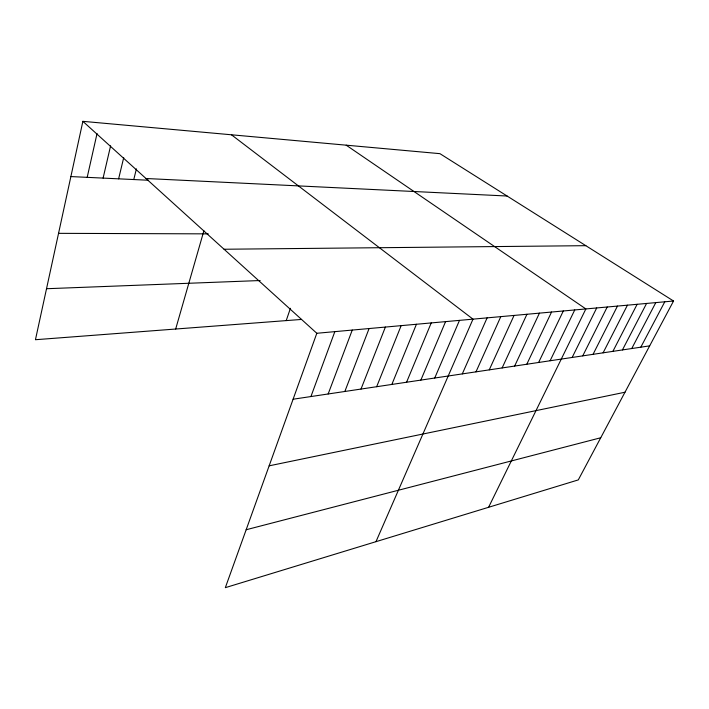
<?xml version="1.0" encoding="UTF-8"?>
<svg xmlns="http://www.w3.org/2000/svg" width="709" height="709" viewBox="0 0 709 709"><rect width="100%" height="100%" fill="white"/><g stroke="black" fill="none" stroke-linecap="round" stroke-linejoin="round"><path stroke-width="1.06" d="M673.55 301.006L316.817 333.274L225.329 587.664L578.296 479.904L673.55 301.006L439.934 153.658L82.873 121.336L35.45 339.717L301.573 319.431M87.189 177.347L97.044 133.531M103.097 178.101L110.604 145.824M118.625 178.828L123.72 157.593M133.771 179.545L136.412 168.848M175.672 329.029L203.9 230.753M286.223 320.601L290.424 308.291M310.923 396.553L334.834 331.644M328.161 393.974L352.249 330.066M344.84 391.474L369.088 328.551M361.005 389.055L385.377 327.071M376.665 386.715L401.152 325.644M391.847 384.446L416.422 324.261M406.567 382.24L431.223 322.923M420.854 380.104L445.571 321.629M434.723 378.021L459.485 320.371M375.974 541.676L472.992 319.147L231.453 134.79M462.295 373.9L487.11 317.871M475.978 371.853L500.793 316.631M489.245 369.868L514.06 315.434M502.132 367.936L526.929 314.273M514.637 366.066L539.416 313.139M526.796 364.249L551.54 312.04M538.61 362.476L563.309 310.976M550.104 360.757L574.751 309.948M488.581 507.298L585.873 308.938L346.187 145.177M572.154 357.46L596.694 307.963M582.745 355.874L607.214 307.006M593.052 354.332L617.45 306.084M603.102 352.834L627.421 305.18M612.886 351.363L637.125 304.303M622.431 349.936L646.581 303.443M631.737 348.544L655.798 302.61M640.812 347.188L664.785 301.804M246.156 529.747L600.745 437.754M269.145 465.831L624.984 392.228M293.101 399.22L649.666 345.859M46.519 288.723L260.15 280.534M224.062 249.249L585.829 245.677M58.555 233.341L208.278 233.864M70.873 176.576L148.553 180.246M145.965 178.5L507.095 196.021M82.873 121.336L316.817 333.274"/></g></svg>
